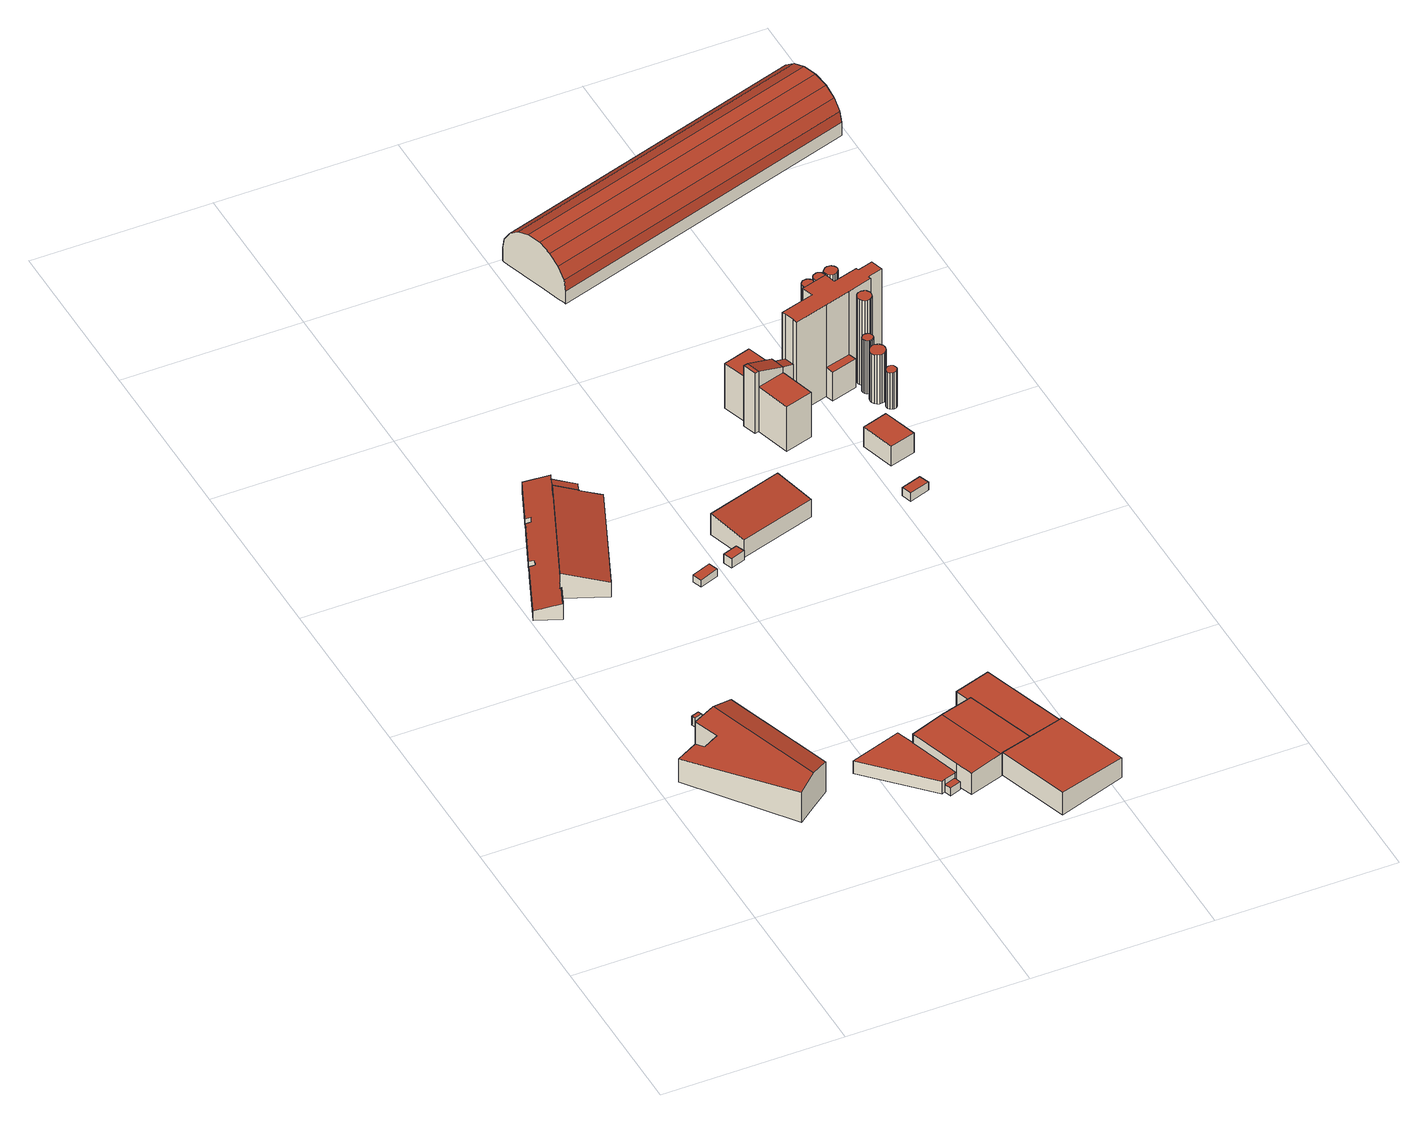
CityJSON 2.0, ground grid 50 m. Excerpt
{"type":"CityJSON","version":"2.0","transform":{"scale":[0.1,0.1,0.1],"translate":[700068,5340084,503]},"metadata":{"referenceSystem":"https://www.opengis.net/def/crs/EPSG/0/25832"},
"CityObjects":{
"building1":{"type":"Building","attributes":{"Gemeindeschluessel":"09184112","HoeheDach":"515.460","HoeheGrund":"504.582","Methode":"2000","NiedrigsteTraufeDesGebaeudes":"511.935","Geometrietyp2DReferenz":"3000","function":"31001_2000","roofType":"3100","measuredHeight":10.88},"address":[{"country":"Germany","locality":"Aschheim","thoroughfareName":"Am Westerluß 99"}],"geometry":[{"type":"Solid","lod":"2","boundaries":[[[[0,1,2,3]],[[4,5,6,7,8,9,10,11,3,2,12]],[[13,14,10,9]],[[12,2,1,15,16,4]],[[15,17,14,13,18,19,20,21,16]],[[1,0,17,15]],[[20,19,7,6]],[[16,21,5,4]],[[21,20,6,5]],[[18,13,9,8,7,19]],[[17,0,3,11,10,14]]]],"semantics":{"surfaces":[{"type":"WallSurface"},{"type":"GroundSurface"},{"type":"RoofSurface","Dachneigung":"78.155","Dachorientierung":"251.592","Flaeche":"388.944","Z_MAX":"10.878","Z_MAX_ASL":"515.460","Z_MIN":"7.353","Z_MIN_ASL":"511.935"},{"type":"RoofSurface","Dachneigung":"78.150","Dachorientierung":"71.589","Flaeche":"210.016","Z_MAX":"10.878","Z_MAX_ASL":"515.460","Z_MIN":"9.608","Z_MIN_ASL":"514.190"}],"values":[[0,1,0,0,2,3,0,0,0,0,0]]}}]},
"building2":{"type":"Building","attributes":{"Gemeindeschluessel":"09184112","HoeheDach":"507.521","HoeheGrund":"504.730","Methode":"3100","NiedrigsteTraufeDesGebaeudes":"507.521","Geometrietyp2DReferenz":"3000","function":"31001_2000","roofType":"1000","measuredHeight":2.79},"geometry":[{"type":"Solid","lod":"2","boundaries":[[[[22,23,24,25]],[[22,25,26,27]],[[24,23,28,29]],[[25,24,29,26]],[[27,28,23,22]],[[26,29,28,27]]]],"semantics":{"surfaces":[{"type":"WallSurface"},{"type":"RoofSurface","Dachneigung":"90.000","Dachorientierung":"-1.000","Flaeche":"2.555","Z_MAX":"2.791","Z_MAX_ASL":"507.521","Z_MIN":"2.791","Z_MIN_ASL":"507.521"},{"type":"GroundSurface"}],"values":[[0,1,2,0,0,0]]}}]},
"building3":{"type":"Building","attributes":{"Gemeindeschluessel":"09184112","HoeheDach":"511.632","HoeheGrund":"503.600","Methode":"2000","NiedrigsteTraufeDesGebaeudes":"506.588","Geometrietyp2DReferenz":"3000","function":"31001_2000","roofType":"2100","measuredHeight":8.03},"address":[{"country":"Germany","locality":"Aschheim","thoroughfareName":"Am Westerluß 100"}],"geometry":[{"type":"Solid","lod":"2","boundaries":[[[[30,31,32,33,34,35]],[[30,36,37,31]],[[38,39,40,41]],[[42,43,40,44]],[[45,46,47,48]],[[49,50,42,44,51,52,53]],[[54,55,56,57]],[[58,59,60,61]],[[52,62,63,53]],[[35,34,64,41,40,43,65,55,54,66,67,68,46,45,69,59,58,70,71]],[[30,35,71,36]],[[37,36,71,70,72,73]],[[46,68,74,47]],[[75,76,33,32,31,37,73,72,61,60,77,48,47,74,78,79,57,56,80,81,50,49,53,63,82]],[[62,83,82,63]],[[55,65,80,56]],[[70,58,61,72]],[[69,45,48,77]],[[39,51,44,40]],[[68,67,78,74]],[[67,66,79,78]],[[64,34,33,76]],[[66,54,57,79]],[[82,83,38,41,64,76,75]],[[42,50,81,80,65,43]],[[59,69,77,60]],[[62,52,51,39,38,83]]]],"semantics":{"surfaces":[{"type":"WallSurface"},{"type":"RoofSurface","Dachneigung":"73.834","Dachorientierung":"112.960","Flaeche":"38.233","Z_MAX":"4.990","Z_MAX_ASL":"508.590","Z_MIN":"3.155","Z_MIN_ASL":"506.755"},{"type":"RoofSurface","Dachneigung":"74.185","Dachorientierung":"292.938","Flaeche":"352.027","Z_MAX":"4.990","Z_MAX_ASL":"508.590","Z_MIN":"2.988","Z_MIN_ASL":"506.588"},{"type":"RoofSurface","Dachneigung":"73.363","Dachorientierung":"292.931","Flaeche":"1.762","Z_MAX":"5.075","Z_MAX_ASL":"508.675","Z_MIN":"4.990","Z_MIN_ASL":"508.590"},{"type":"GroundSurface"},{"type":"RoofSurface","Dachneigung":"73.915","Dachorientierung":"112.963","Flaeche":"427.594","Z_MAX":"8.032","Z_MAX_ASL":"511.632","Z_MIN":"4.469","Z_MIN_ASL":"508.069"}],"values":[[0,0,0,1,0,0,0,0,0,2,3,0,0,4,0,0,0,0,0,0,0,0,0,0,0,0,5]]}}]},
"building4":{"type":"Building","attributes":{"Gemeindeschluessel":"09184112","HoeheDach":"506.369","HoeheGrund":"504.000","Methode":"2000","NiedrigsteTraufeDesGebaeudes":"506.231","Geometrietyp2DReferenz":"3000","function":"31001_2000","roofType":"1000","measuredHeight":2.37},"geometry":[{"type":"Solid","lod":"2","boundaries":[[[[84,85,86,87]],[[88,89,86,85]],[[88,90,91,89]],[[89,91,87,86]],[[90,88,85,84]],[[91,90,84,87]]]],"semantics":{"surfaces":[{"type":"GroundSurface"},{"type":"WallSurface"},{"type":"RoofSurface","Dachneigung":"88.563","Dachorientierung":"250.811","Flaeche":"15.272","Z_MAX":"2.369","Z_MAX_ASL":"506.369","Z_MIN":"2.231","Z_MIN_ASL":"506.231"}],"values":[[0,1,2,1,1,1]]}}]},
"building5":{"type":"Building","attributes":{"Gemeindeschluessel":"09184112","HoeheDach":"511.633","HoeheGrund":"504.380","Methode":"2000","NiedrigsteTraufeDesGebaeudes":"506.920","Geometrietyp2DReferenz":"3000","function":"31001_2000","roofType":"3100","measuredHeight":7.25},"geometry":[{"type":"Solid","lod":"2","boundaries":[[[[92,93,94,95]],[[96,97,98,99,100,101,102,103]],[[104,105,106,107,103,108,109,110,111]],[[112,113,114,115]],[[92,116,117,93]],[[116,92,95,118,119,106,105]],[[98,120,121,99]],[[122,123,124,125]],[[110,109,126,127]],[[104,111,128,129]],[[94,93,117,104,129]],[[111,110,127,128]],[[130,112,115,131]],[[132,96,103,107]],[[105,104,117,116]],[[133,134,125,124,135,119,118,95,94,129,128,127,126,136,102,101,100,131,115,114,137]],[[137,114,113,121,120,138,133]],[[103,102,136,126,109,108]],[[121,113,112,130,99]],[[123,122,139,97,96,132]],[[106,119,135,124,123,132,107]],[[99,130,131,100]],[[134,133,138,139,122,125]],[[138,120,98,97,139]]]],"semantics":{"surfaces":[{"type":"WallSurface"},{"type":"RoofSurface","Dachneigung":"90.000","Dachorientierung":"-1.000","Flaeche":"206.271","Z_MAX":"4.000","Z_MAX_ASL":"508.380","Z_MIN":"4.000","Z_MIN_ASL":"508.380"},{"type":"RoofSurface","Dachneigung":"90.000","Dachorientierung":"-1.000","Flaeche":"6.607","Z_MAX":"2.540","Z_MAX_ASL":"506.920","Z_MIN":"2.540","Z_MIN_ASL":"506.920"},{"type":"GroundSurface"},{"type":"RoofSurface","Dachneigung":"90.000","Dachorientierung":"-1.000","Flaeche":"270.544","Z_MAX":"5.740","Z_MAX_ASL":"510.120","Z_MIN":"5.740","Z_MIN_ASL":"510.120"},{"type":"RoofSurface","Dachneigung":"87.697","Dachorientierung":"252.742","Flaeche":"204.064","Z_MAX":"7.253","Z_MAX_ASL":"511.633","Z_MIN":"6.849","Z_MIN_ASL":"511.229"},{"type":"RoofSurface","Dachneigung":"87.694","Dachorientierung":"72.059","Flaeche":"205.402","Z_MAX":"7.253","Z_MAX_ASL":"511.633","Z_MIN":"6.847","Z_MIN_ASL":"511.227"}],"values":[[0,0,1,0,2,0,0,0,0,0,0,0,0,0,0,3,0,0,4,5,0,0,0,6]]}}]},
"building6":{"type":"Building","attributes":{"Gemeindeschluessel":"09184112","HoeheDach":"506.734","HoeheGrund":"503.810","Methode":"3100","NiedrigsteTraufeDesGebaeudes":"506.734","Geometrietyp2DReferenz":"3000","function":"31001_2523","roofType":"1000","measuredHeight":2.92},"geometry":[{"type":"Solid","lod":"2","boundaries":[[[[140,141,142,143]],[[144,142,141,145]],[[146,145,141,140]],[[143,142,144,147]],[[143,147,146,140]],[[147,144,145,146]]]],"semantics":{"surfaces":[{"type":"WallSurface"},{"type":"GroundSurface"},{"type":"RoofSurface","Dachneigung":"90.000","Dachorientierung":"-1.000","Flaeche":"11.296","Z_MAX":"2.924","Z_MAX_ASL":"506.734","Z_MIN":"2.924","Z_MIN_ASL":"506.734"}],"values":[[0,1,0,0,2,0]]}}]},
"building7":{"type":"Building","attributes":{"Gemeindeschluessel":"09184112","HoeheDach":"511.708","HoeheGrund":"504.640","Methode":"2000","NiedrigsteTraufeDesGebaeudes":"510.812","Geometrietyp2DReferenz":"3000","function":"31001_2000","roofType":"1000","measuredHeight":7.07},"address":[{"country":"Germany","locality":"Aschheim","thoroughfareName":"Am Westerluß 103"}],"geometry":[{"type":"Solid","lod":"2","boundaries":[[[[148,149,150,151]],[[152,153,154,155]],[[149,156,157,150]],[[156,152,155,157]],[[148,153,152,156,149]],[[155,154,151,150,157]],[[153,148,151,154]]]],"semantics":{"surfaces":[{"type":"WallSurface"},{"type":"RoofSurface","Dachneigung":"87.473","Dachorientierung":"73.921","Flaeche":"427.989","Z_MAX":"7.068","Z_MAX_ASL":"511.708","Z_MIN":"6.172","Z_MIN_ASL":"510.812"},{"type":"GroundSurface"}],"values":[[0,0,0,0,1,2,0]]}}]},
"building8":{"type":"Building","attributes":{"Gemeindeschluessel":"09184112","HoeheDach":"510.260","HoeheGrund":"503.560","Methode":"2000","NiedrigsteTraufeDesGebaeudes":"509.260","Geometrietyp2DReferenz":"3000","function":"31001_2000","roofType":"1000","measuredHeight":6.7,"storeysAboveGround":1},"geometry":[{"type":"Solid","lod":"2","boundaries":[[[[158,159,160,161]],[[162,163,164,165]],[[163,158,161,164]],[[159,162,165,160]],[[158,163,162,159]],[[164,161,160,165]]]],"semantics":{"surfaces":[{"type":"WallSurface"},{"type":"RoofSurface","Dachneigung":"85.249","Dachorientierung":"162.674","Flaeche":"269.412","Z_MAX":"6.700","Z_MAX_ASL":"510.260","Z_MIN":"5.700","Z_MIN_ASL":"509.260"},{"type":"GroundSurface"}],"values":[[0,0,0,0,1,2]]}}]},
"building9":{"type":"Building","attributes":{"Gemeindeschluessel":"09184112","HoeheDach":"506.550","HoeheGrund":"504.040","Methode":"2000","NiedrigsteTraufeDesGebaeudes":"506.550","Geometrietyp2DReferenz":"3000","function":"31001_2000","roofType":"1000","measuredHeight":2.51},"geometry":[{"type":"Solid","lod":"2","boundaries":[[[[166,167,168,169]],[[170,171,172,173]],[[167,170,173,168]],[[171,166,169,172]],[[173,172,169,168]],[[171,170,167,166]]]],"semantics":{"surfaces":[{"type":"WallSurface"},{"type":"GroundSurface"},{"type":"RoofSurface","Dachneigung":"90.000","Dachorientierung":"-1.000","Flaeche":"17.725","Z_MAX":"2.510","Z_MAX_ASL":"506.550","Z_MIN":"2.510","Z_MIN_ASL":"506.550"}],"values":[[0,0,0,0,1,2]]}}]},
"building10":{"type":"Building","attributes":{"Gemeindeschluessel":"09184112","HoeheDach":"532.450","HoeheGrund":"503.447","Methode":"2000","NiedrigsteTraufeDesGebaeudes":"509.190","Geometrietyp2DReferenz":"3000","function":"31001_2000","roofType":"1000","measuredHeight":29,"storeysAboveGround":8},"geometry":[{"type":"Solid","lod":"2","boundaries":[[[[174,175,176,177,178]],[[179,180,181,182,183,184,185,186,187,188,189,190,175,174,191,192]],[[183,182,193,194,195]],[[196,197,198,199]],[[200,201,202,203]],[[187,186,204,205]],[[206,181,180,207,208]],[[209,210,211,212]],[[203,202,213,214,215]],[[216,209,212,217]],[[200,203,218,219,220]],[[186,185,221,204]],[[202,201,222,223]],[[214,213,224,225]],[[225,226,227,228]],[[198,197,229,215,230]],[[180,179,200,220,207]],[[231,232,228,227,233,234,235,217,212,211,236,237,205,204,221,238,195,194,239,240,208,207,220,219,199,198,230]],[[188,187,205,237]],[[241,177,235,234]],[[218,196,199,219]],[[242,243,240,239]],[[222,244,178,177,241,223]],[[210,209,216,176]],[[226,245,233,227]],[[215,246,231,230]],[[184,183,195,238]],[[182,181,206,193]],[[201,192,191,244,222]],[[224,247,245,226,225]],[[175,190,210,176]],[[196,218,229,197]],[[246,248,232,231]],[[193,242,239,194]],[[185,184,238,221]],[[241,247,224,213,202,223]],[[248,214,225,228,232]],[[179,192,201,200]],[[243,206,208,240]],[[191,174,178,244]],[[203,215,229,218]],[[245,247,241,234,233]],[[177,176,216,217,235]],[[242,193,206,243]],[[210,190,189,236,211]],[[215,214,248,246]],[[189,188,237,236]]]],"semantics":{"surfaces":[{"type":"WallSurface"},{"type":"RoofSurface","Dachneigung":"90.000","Dachorientierung":"-1.000","Flaeche":"166.422","Z_MAX":"29.003","Z_MAX_ASL":"532.450","Z_MIN":"29.003","Z_MIN_ASL":"532.450"},{"type":"RoofSurface","Dachneigung":"72.849","Dachorientierung":"73.361","Flaeche":"9.782","Z_MAX":"15.904","Z_MAX_ASL":"519.351","Z_MIN":"14.891","Z_MIN_ASL":"518.338"},{"type":"RoofSurface","Dachneigung":"68.998","Dachorientierung":"73.407","Flaeche":"35.445","Z_MAX":"19.005","Z_MAX_ASL":"522.452","Z_MIN":"15.899","Z_MIN_ASL":"519.346"},{"type":"GroundSurface"},{"type":"RoofSurface","Dachneigung":"90.000","Dachorientierung":"-1.000","Flaeche":"45.986","Z_MAX":"5.743","Z_MAX_ASL":"509.190","Z_MIN":"5.743","Z_MIN_ASL":"509.190"},{"type":"RoofSurface","Dachneigung":"90.000","Dachorientierung":"-1.000","Flaeche":"25.783","Z_MAX":"8.203","Z_MAX_ASL":"511.650","Z_MIN":"8.203","Z_MIN_ASL":"511.650"},{"type":"RoofSurface","Dachneigung":"90.000","Dachorientierung":"-1.000","Flaeche":"65.225","Z_MAX":"14.203","Z_MAX_ASL":"517.650","Z_MIN":"14.203","Z_MIN_ASL":"517.650"},{"type":"RoofSurface","Dachneigung":"90.000","Dachorientierung":"-1.000","Flaeche":"81.432","Z_MAX":"14.203","Z_MAX_ASL":"517.650","Z_MIN":"14.203","Z_MIN_ASL":"517.650"},{"type":"RoofSurface","Dachneigung":"90.000","Dachorientierung":"-1.000","Flaeche":"17.996","Z_MAX":"9.003","Z_MAX_ASL":"512.450","Z_MIN":"9.003","Z_MIN_ASL":"512.450"},{"type":"RoofSurface","Dachneigung":"90.000","Dachorientierung":"-1.000","Flaeche":"4.829","Z_MAX":"19.003","Z_MAX_ASL":"522.450","Z_MIN":"19.003","Z_MIN_ASL":"522.450"}],"values":[[0,1,0,0,2,0,0,0,3,0,0,0,0,0,0,0,0,4,0,0,0,0,5,6,0,0,0,0,0,7,0,8,0,0,0,0,0,0,0,0,0,0,0,9,0,10,0]]}}]},
"building11":{"type":"Building","attributes":{"Gemeindeschluessel":"09184112","HoeheDach":"509.720","HoeheGrund":"503.519","Methode":"1000","NiedrigsteTraufeDesGebaeudes":"509.720","Geometrietyp2DReferenz":"3000","function":"31001_2000","roofType":"1000","measuredHeight":6.2,"storeysAboveGround":2},"geometry":[{"type":"Solid","lod":"2","boundaries":[[[[249,250,251,252]],[[253,254,249,252]],[[255,254,253,256]],[[254,255,250,249]],[[256,253,252,251]],[[255,256,251,250]]]],"semantics":{"surfaces":[{"type":"GroundSurface"},{"type":"WallSurface"},{"type":"RoofSurface","Dachneigung":"90.000","Dachorientierung":"-1.000","Flaeche":"75.376","Z_MAX":"6.201","Z_MAX_ASL":"509.720","Z_MIN":"6.201","Z_MIN_ASL":"509.720"}],"values":[[0,1,2,1,1,1]]}}]},
"building12":{"type":"Building","attributes":{"Gemeindeschluessel":"09184112","HoeheDach":"519.040","HoeheGrund":"503.540","Methode":"1000","NiedrigsteTraufeDesGebaeudes":"519.040","Geometrietyp2DReferenz":"3000","function":"31001_2000","roofType":"1000","measuredHeight":15.5,"storeysAboveGround":1},"geometry":[{"type":"Solid","lod":"2","boundaries":[[[[257,258,259,260]],[[261,262,263,264]],[[265,266,267,268]],[[269,270,271,272]],[[273,274,275,276]],[[277,278,279,280]],[[274,281,282,275]],[[283,284,285,286]],[[278,269,272,279]],[[287,288,289,290]],[[288,291,292,289]],[[270,287,290,271]],[[284,257,260,285]],[[281,293,294,282]],[[266,261,264,267]],[[262,295,296,263]],[[261,266,265,291,288,287,270,269,278,277,297,258,257,284,283,293,281,274,273,295,262]],[[276,275,282,294,286,285,260,259,298,280,279,272,271,290,289,292,268,267,264,263,296]],[[297,277,280,298]],[[291,265,268,292]],[[295,273,276,296]],[[293,283,286,294]],[[258,297,298,259]]]],"semantics":{"surfaces":[{"type":"WallSurface"},{"type":"RoofSurface","Dachneigung":"90.000","Dachorientierung":"-1.000","Flaeche":"13.659","Z_MAX":"15.500","Z_MAX_ASL":"519.040","Z_MIN":"15.500","Z_MIN_ASL":"519.040"},{"type":"GroundSurface"}],"values":[[0,0,0,0,0,0,0,0,0,0,0,0,0,0,0,0,1,2,0,0,0,0,0]]}}]},
"building13":{"type":"Building","attributes":{"Gemeindeschluessel":"09184112","HoeheDach":"520.340","HoeheGrund":"503.540","Methode":"1000","NiedrigsteTraufeDesGebaeudes":"520.340","Geometrietyp2DReferenz":"3000","function":"31001_2000","roofType":"1000","measuredHeight":16.8,"storeysAboveGround":1},"geometry":[{"type":"Solid","lod":"2","boundaries":[[[[299,300,301,302]],[[303,304,305,306]],[[307,308,309,310]],[[311,299,302,312]],[[313,311,312,314]],[[315,316,317,318]],[[319,320,321,322]],[[316,319,322,317]],[[323,324,325,326]],[[300,327,328,301]],[[324,313,314,325]],[[327,329,330,328]],[[331,315,318,332]],[[304,303,333,329,327,300,299,311,313,324,323,308,307,320,319,316,315,331]],[[333,303,306,334]],[[304,331,332,305]],[[305,332,318,317,322,321,310,309,326,325,314,312,302,301,328,330,334,306]],[[329,333,334,330]],[[320,307,310,321]],[[308,323,326,309]]]],"semantics":{"surfaces":[{"type":"WallSurface"},{"type":"RoofSurface","Dachneigung":"90.000","Dachorientierung":"-1.000","Flaeche":"6.311","Z_MAX":"16.800","Z_MAX_ASL":"520.340","Z_MIN":"16.800","Z_MIN_ASL":"520.340"},{"type":"GroundSurface"}],"values":[[0,0,0,0,0,0,0,0,0,0,0,0,0,1,0,0,2,0,0,0]]}}]},
"building14":{"type":"Building","attributes":{"Gemeindeschluessel":"09184112","HoeheDach":"515.015","HoeheGrund":"503.515","Methode":"1000","NiedrigsteTraufeDesGebaeudes":"515.015","Geometrietyp2DReferenz":"3000","function":"31001_2000","roofType":"1000","measuredHeight":11.5,"storeysAboveGround":1},"geometry":[{"type":"Solid","lod":"2","boundaries":[[[[335,336,337,338]],[[339,340,341,342]],[[343,344,345,346]],[[340,347,348,341]],[[347,349,350,348]],[[344,343,351,352,353,354,349,347,340,339,355,356,336,335,357,358,359]],[[353,352,360,361]],[[349,354,362,350]],[[354,353,361,362]],[[351,343,346,363]],[[352,351,363,360]],[[345,364,365,366,338,337,367,368,342,341,348,350,362,361,360,363,346]],[[355,339,342,368]],[[358,357,366,365]],[[356,355,368,367]],[[344,359,364,345]],[[359,358,365,364]],[[357,335,338,366]],[[336,356,367,337]]]],"semantics":{"surfaces":[{"type":"WallSurface"},{"type":"RoofSurface","Dachneigung":"90.000","Dachorientierung":"-1.000","Flaeche":"6.238","Z_MAX":"11.500","Z_MAX_ASL":"515.015","Z_MIN":"11.500","Z_MIN_ASL":"515.015"},{"type":"GroundSurface"}],"values":[[0,0,0,0,0,1,0,0,0,0,0,2,0,0,0,0,0,0,0]]}}]},
"building15":{"type":"Building","attributes":{"Gemeindeschluessel":"09184112","HoeheDach":"530.530","HoeheGrund":"503.530","Methode":"1000","NiedrigsteTraufeDesGebaeudes":"530.530","Geometrietyp2DReferenz":"3000","function":"31001_2000","roofType":"1000","measuredHeight":27,"storeysAboveGround":1},"geometry":[{"type":"Solid","lod":"2","boundaries":[[[[369,370,371,372]],[[370,373,374,371]],[[373,375,376,374]],[[377,378,379,380]],[[381,382,383,384]],[[375,385,386,376]],[[382,387,388,383]],[[378,381,384,379]],[[389,369,372,390]],[[391,392,393,394]],[[395,396,397,398]],[[380,379,384,383,388,399,390,372,371,374,376,386,400,401,402,394,393,403,398,397]],[[392,404,403,393]],[[405,391,394,402]],[[404,395,398,403]],[[406,407,401,400]],[[387,408,399,388]],[[396,377,380,397]],[[408,389,390,399]],[[377,396,395,404,392,391,405,407,406,385,375,373,370,369,389,408,387,382,381,378]],[[407,405,402,401]],[[385,406,400,386]]]],"semantics":{"surfaces":[{"type":"WallSurface"},{"type":"GroundSurface"},{"type":"RoofSurface","Dachneigung":"90.000","Dachorientierung":"-1.000","Flaeche":"11.346","Z_MAX":"27.000","Z_MAX_ASL":"530.530","Z_MIN":"27.000","Z_MIN_ASL":"530.530"}],"values":[[0,0,0,0,0,0,0,0,0,0,0,1,0,0,0,0,0,0,0,2,0,0]]}}]},
"building16":{"type":"Building","attributes":{"Gemeindeschluessel":"09184112","HoeheDach":"521.756","HoeheGrund":"503.456","Methode":"1000","NiedrigsteTraufeDesGebaeudes":"521.756","Geometrietyp2DReferenz":"3000","function":"31001_2000","roofType":"1000","measuredHeight":18.3,"storeysAboveGround":1},"geometry":[{"type":"Solid","lod":"2","boundaries":[[[[409,410,411,412]],[[413,414,415,416]],[[414,417,418,415]],[[419,420,421,422]],[[423,424,425,426]],[[427,428,429,430]],[[431,432,433,434]],[[435,436,437,438]],[[420,435,438,421]],[[428,423,426,429]],[[439,419,422,440]],[[432,413,416,433]],[[427,441,417,414,413,432,431,436,435,420,419,439,442,410,409,443,424,423,428]],[[441,427,430,444]],[[430,429,426,425,445,412,411,446,440,422,421,438,437,434,433,416,415,418,444]],[[410,442,446,411]],[[443,409,412,445]],[[436,431,434,437]],[[417,441,444,418]],[[442,439,440,446]],[[424,443,445,425]]]],"semantics":{"surfaces":[{"type":"WallSurface"},{"type":"RoofSurface","Dachneigung":"90.000","Dachorientierung":"-1.000","Flaeche":"9.518","Z_MAX":"18.300","Z_MAX_ASL":"521.756","Z_MIN":"18.300","Z_MIN_ASL":"521.756"},{"type":"GroundSurface"}],"values":[[0,0,0,0,0,0,0,0,0,0,0,0,1,0,2,0,0,0,0,0,0]]}}]},
"building17":{"type":"Building","attributes":{"Gemeindeschluessel":"09184112","HoeheDach":"521.826","HoeheGrund":"503.526","Methode":"1000","NiedrigsteTraufeDesGebaeudes":"521.826","Geometrietyp2DReferenz":"3000","function":"31001_2000","roofType":"1000","measuredHeight":18.3,"storeysAboveGround":1},"geometry":[{"type":"Solid","lod":"2","boundaries":[[[[447,448,449,450]],[[451,452,453,454]],[[455,456,457,458]],[[459,460,461,462]],[[460,463,464,461]],[[454,453,465,450,449,466,462,461,464,467,468,469,458,457,470,471,472,473]],[[474,455,458,469]],[[475,474,469,468]],[[452,476,465,453]],[[456,477,470,457]],[[448,478,466,449]],[[476,447,450,465]],[[463,479,467,464]],[[480,481,472,471]],[[478,459,462,466]],[[481,482,473,472]],[[477,480,471,470]],[[479,475,468,467]],[[482,481,480,477,456,455,474,475,479,463,460,459,478,448,447,476,452,451]],[[482,451,454,473]]]],"semantics":{"surfaces":[{"type":"WallSurface"},{"type":"GroundSurface"},{"type":"RoofSurface","Dachneigung":"90.000","Dachorientierung":"-1.000","Flaeche":"8.630","Z_MAX":"18.300","Z_MAX_ASL":"521.826","Z_MIN":"18.300","Z_MIN_ASL":"521.826"}],"values":[[0,0,0,0,0,1,0,0,0,0,0,0,0,0,0,0,0,0,2,0]]}}]},
"building18":{"type":"Building","attributes":{"Gemeindeschluessel":"09184112","HoeheDach":"521.830","HoeheGrund":"503.530","Methode":"1000","NiedrigsteTraufeDesGebaeudes":"521.830","Geometrietyp2DReferenz":"3000","function":"31001_2000","roofType":"1000","measuredHeight":18.3,"storeysAboveGround":1},"geometry":[{"type":"Solid","lod":"2","boundaries":[[[[483,484,485,486]],[[487,488,489,490]],[[491,492,493,494]],[[495,496,497,498]],[[499,500,501,502]],[[503,504,505,506]],[[507,495,498,508]],[[509,483,486,510]],[[511,512,513,514]],[[515,499,502,516]],[[488,515,516,489]],[[517,507,508,518]],[[514,513,519,520,506,505,494,493,490,489,516,502,501,518,508,498,497,510,486,485]],[[511,484,483,509,496,495,507,517,500,499,515,488,487,492,491,504,503,521,522,512]],[[496,509,510,497]],[[512,522,519,513]],[[504,491,494,505]],[[522,521,520,519]],[[492,487,490,493]],[[484,511,514,485]],[[500,517,518,501]],[[521,503,506,520]]]],"semantics":{"surfaces":[{"type":"WallSurface"},{"type":"GroundSurface"},{"type":"RoofSurface","Dachneigung":"90.000","Dachorientierung":"-1.000","Flaeche":"9.754","Z_MAX":"18.300","Z_MAX_ASL":"521.830","Z_MIN":"18.300","Z_MIN_ASL":"521.830"}],"values":[[0,0,0,0,0,0,0,0,0,0,0,0,1,2,0,0,0,0,0,0,0,0]]}}]},
"building19":{"type":"Building","attributes":{"Gemeindeschluessel":"09184112","HoeheDach":"521.817","HoeheGrund":"503.517","Methode":"1000","NiedrigsteTraufeDesGebaeudes":"521.817","Geometrietyp2DReferenz":"3000","function":"31001_2000","roofType":"1000","measuredHeight":18.3,"storeysAboveGround":1},"geometry":[{"type":"Solid","lod":"2","boundaries":[[[[523,524,525,526]],[[527,528,529,530]],[[531,532,533,534]],[[535,536,537,538]],[[539,540,541,542]],[[543,544,545,546]],[[524,543,546,525]],[[547,531,534,548]],[[549,550,551,552]],[[540,553,554,541]],[[555,556,530,529,552,551,538,537,526,525,546,545,548,534,533,542,541,554,557]],[[558,559,556,555]],[[560,558,555,557]],[[532,539,542,533]],[[550,535,538,551]],[[536,523,526,537]],[[559,527,530,556]],[[544,547,548,545]],[[528,549,552,529]],[[553,560,557,554]],[[558,560,553,540,539,532,531,547,544,543,524,523,536,535,550,549,528,527,559]]]],"semantics":{"surfaces":[{"type":"WallSurface"},{"type":"GroundSurface"},{"type":"RoofSurface","Dachneigung":"90.000","Dachorientierung":"-1.000","Flaeche":"8.500","Z_MAX":"18.300","Z_MAX_ASL":"521.817","Z_MIN":"18.300","Z_MIN_ASL":"521.817"}],"values":[[0,0,0,0,0,0,0,0,0,0,1,0,0,0,0,0,0,0,0,0,2]]}}]},
"building20":{"type":"Building","attributes":{"Gemeindeschluessel":"09184112","HoeheDach":"521.830","HoeheGrund":"503.530","Methode":"1000","NiedrigsteTraufeDesGebaeudes":"521.830","Geometrietyp2DReferenz":"3000","function":"31001_2000","roofType":"1000","measuredHeight":18.3,"storeysAboveGround":1},"geometry":[{"type":"Solid","lod":"2","boundaries":[[[[561,562,563,564]],[[565,566,567,568]],[[566,569,570,567]],[[571,572,573,574]],[[575,576,577,578]],[[569,579,580,570]],[[581,582,583,584]],[[572,585,586,573]],[[579,587,588,580]],[[582,561,564,583]],[[589,590,562,561,582,581,587,579,569,566,565,591,592,585,572,571,576,575,593]],[[589,593,594,595]],[[585,592,596,586]],[[595,594,578,577,574,573,586,596,597,568,567,570,580,588,584,583,564,563,598]],[[593,575,578,594]],[[587,581,584,588]],[[592,591,597,596]],[[591,565,568,597]],[[590,589,595,598]],[[562,590,598,563]],[[576,571,574,577]]]],"semantics":{"surfaces":[{"type":"WallSurface"},{"type":"RoofSurface","Dachneigung":"90.000","Dachorientierung":"-1.000","Flaeche":"10.311","Z_MAX":"18.300","Z_MAX_ASL":"521.830","Z_MIN":"18.300","Z_MIN_ASL":"521.830"},{"type":"GroundSurface"}],"values":[[0,0,0,0,0,0,0,0,0,0,1,0,0,2,0,0,0,0,0,0,0]]}}]},
"building21":{"type":"Building","attributes":{"Gemeindeschluessel":"09184112","HoeheDach":"521.780","HoeheGrund":"503.480","Methode":"1000","NiedrigsteTraufeDesGebaeudes":"521.780","Geometrietyp2DReferenz":"3000","function":"31001_2000","roofType":"1000","measuredHeight":18.3,"storeysAboveGround":1},"geometry":[{"type":"Solid","lod":"2","boundaries":[[[[599,600,601,602]],[[603,604,605,606]],[[604,607,608,605]],[[609,610,611,612]],[[613,614,615,616]],[[617,618,619,620]],[[621,622,623,624]],[[625,626,602,601,606,605,608,627,616,615,628,629,612,611,630,620,619,631,624,623]],[[632,599,602,626]],[[607,633,627,608]],[[633,613,616,627]],[[634,609,612,629]],[[635,634,629,628]],[[618,636,631,619]],[[610,637,630,611]],[[638,622,621,636,618,617,637,610,609,634,635,614,613,633,607,604,603,600,599,632]],[[622,638,625,623]],[[638,632,626,625]],[[637,617,620,630]],[[614,635,628,615]],[[600,603,606,601]],[[636,621,624,631]]]],"semantics":{"surfaces":[{"type":"WallSurface"},{"type":"GroundSurface"},{"type":"RoofSurface","Dachneigung":"90.000","Dachorientierung":"-1.000","Flaeche":"9.774","Z_MAX":"18.300","Z_MAX_ASL":"521.780","Z_MIN":"18.300","Z_MIN_ASL":"521.780"}],"values":[[0,0,0,0,0,0,0,1,0,0,0,0,0,0,0,2,0,0,0,0,0,0]]}}]},
"building22":{"type":"Building","attributes":{"Gemeindeschluessel":"09184112","HoeheDach":"517.285","HoeheGrund":"503.520","Methode":"2000","NiedrigsteTraufeDesGebaeudes":"507.445","Geometrietyp2DReferenz":"3000","function":"51009_1610","roofType":"3900","measuredHeight":13.77},"geometry":[{"type":"Solid","lod":"2","boundaries":[[[[639,640,641,642]],[[643,644,645,646]],[[647,648,649,650]],[[651,640,639,643,646,652,653,654,655,656,657,658,659,649,648,660,661,662,663,664]],[[661,660,665,666]],[[662,661,666,667]],[[668,669,670,671,672,673,674,645,644,642,641,675,676,677,667,666,665,647,650,678]],[[660,648,647,665]],[[674,673,672,671,670,669,668,678,650,649,659,658,657,656,655,654,653,652,646,645]],[[663,662,667,677]],[[651,664,676,675]],[[640,651,675,641]],[[643,639,642,644]],[[664,663,677,676]]]],"semantics":{"surfaces":[{"type":"RoofSurface","Dachneigung":"32.516","Dachorientierung":"162.570","Flaeche":"335.168","Z_MAX":"10.287","Z_MAX_ASL":"513.807","Z_MIN":"7.228","Z_MIN_ASL":"510.748"},{"type":"WallSurface"},{"type":"RoofSurface","Dachneigung":"32.522","Dachorientierung":"342.570","Flaeche":"335.227","Z_MAX":"10.287","Z_MAX_ASL":"513.807","Z_MIN":"7.228","Z_MIN_ASL":"510.748"},{"type":"RoofSurface","Dachneigung":"52.760","Dachorientierung":"342.570","Flaeche":"346.756","Z_MAX":"12.558","Z_MAX_ASL":"516.078","Z_MIN":"10.287","Z_MIN_ASL":"513.807"},{"type":"RoofSurface","Dachneigung":"11.021","Dachorientierung":"342.570","Flaeche":"303.222","Z_MAX":"7.228","Z_MAX_ASL":"510.748","Z_MIN":"4.007","Z_MIN_ASL":"507.527"},{"type":"GroundSurface"},{"type":"RoofSurface","Dachneigung":"71.772","Dachorientierung":"342.570","Flaeche":"356.553","Z_MAX":"13.765","Z_MAX_ASL":"517.285","Z_MIN":"12.558","Z_MIN_ASL":"516.078"},{"type":"RoofSurface","Dachneigung":"71.772","Dachorientierung":"162.570","Flaeche":"356.537","Z_MAX":"13.765","Z_MAX_ASL":"517.285","Z_MIN":"12.558","Z_MIN_ASL":"516.078"},{"type":"RoofSurface","Dachneigung":"52.760","Dachorientierung":"162.570","Flaeche":"346.728","Z_MAX":"12.558","Z_MAX_ASL":"516.078","Z_MIN":"10.287","Z_MIN_ASL":"513.807"},{"type":"RoofSurface","Dachneigung":"11.029","Dachorientierung":"162.570","Flaeche":"302.676","Z_MAX":"7.228","Z_MAX_ASL":"510.748","Z_MIN":"3.925","Z_MIN_ASL":"507.445"},{"type":"RoofSurface","Dachneigung":"90.000","Dachorientierung":"-1.000","Flaeche":"360.411","Z_MAX":"13.765","Z_MAX_ASL":"517.285","Z_MIN":"13.765","Z_MIN_ASL":"517.285"}],"values":[[0,1,1,1,2,3,1,4,5,6,7,8,9,10]]}}]}
},
"vertices":[
[253,650,112],[357,337,112],[357,337,16],[253,650,16],[254,260,16],[52,529,16],[107,548,16],[122,527,16],[161,541,16],[162,541,16],[138,612,16],[195,631,16],[306,299,16],[162,541,112],[138,612,112],[306,299,125],[254,260,112],[195,631,125],[161,541,112],[122,527,103],[107,548,101],[52,529,89],
[200,703,45],[200,703,17],[196,714,17],[196,714,45],[175,707,45],[179,696,45],[179,696,17],[175,707,17],
[97,1268,57],[97,1268,6],[95,1269,6],[93,1270,6],[93,1270,55],[95,1269,56],[74,1213,57],[74,1213,6],[102,1287,86],[232,1594,86],[232,1594,56],[102,1287,56],[313,1623,38],[255,1648,56],[291,1569,38],[79,1414,36],[135,1546,36],[135,1546,6],[79,1414,6],[291,1569,6],[313,1623,6],[291,1569,68],[290,1568,68],[290,1568,6],[197,1691,36],[260,1664,55],[260,1664,6],[197,1691,6],[72,1397,36],[85,1392,40],[85,1392,6],[72,1397,6],[345,1545,51],[345,1545,6],[101,1288,55],[253,1648,55],[142,1563,36],[155,1557,40],[148,1541,40],[92,1408,40],[7,1242,36],[72,1214,56],[7,1242,6],[72,1214,6],[148,1541,6],[102,1287,6],[101,1288,6],[92,1408,6],[155,1557,6],[142,1563,6],[253,1648,6],[255,1648,6],[216,1239,6],[216,1239,51],
[470,1216,10],[479,1190,10],[427,1171,10],[418,1198,10],[479,1190,34],[427,1171,32],[470,1216,34],[418,1198,32],
[656,204,39],[624,193,39],[624,193,14],[656,204,14],[609,371,82],[702,402,86],[796,433,82],[796,433,71],[796,433,14],[702,402,14],[609,371,14],[609,371,54],[618,212,54],[650,222,54],[650,223,54],[654,224,54],[609,372,54],[592,421,54],[448,373,54],[609,209,54],[881,513,71],[961,270,71],[961,270,14],[881,513,14],[650,222,39],[618,212,39],[650,222,14],[650,223,14],[861,237,82],[861,237,71],[672,175,82],[655,225,82],[655,225,14],[672,175,14],[592,421,14],[448,373,14],[609,209,14],[618,212,14],[780,480,71],[780,480,14],[654,224,82],[770,207,14],[765,205,14],[654,224,14],[609,372,14],[861,237,14],[770,207,86],[765,205,86],
[558,1245,37],[558,1245,8],[517,1231,8],[517,1231,37],[526,1206,8],[567,1220,8],[567,1220,37],[526,1206,37],
[1028,71,78],[836,7,87],[836,7,16],[1028,71,16],[961,270,78],[962,271,78],[962,271,16],[961,270,16],[770,207,87],[770,207,16],
[785,1295,63],[572,1229,63],[572,1229,6],[785,1295,6],[537,1343,73],[750,1410,73],[750,1410,6],[537,1343,6],
[1027,1238,36],[1018,1267,36],[1018,1267,10],[1027,1238,10],[1074,1285,36],[1084,1257,36],[1084,1257,10],[1074,1285,10],
[1005,1740,295],[995,1772,295],[995,1772,86],[995,1772,62],[1005,1740,62],[922,1676,295],[926,1663,295],[1019,1691,295],[1091,1712,295],[1160,1732,295],[1157,1741,295],[1200,1753,295],[1190,1788,295],[1147,1775,295],[1145,1782,295],[1076,1762,295],[1067,1793,295],[911,1712,295],[914,1703,295],[1091,1712,95],[1091,1712,4],[1160,1732,4],[919,1569,146],[842,1546,146],[842,1546,4],[919,1569,4],[922,1676,153],[914,1703,153],[882,1694,164],[891,1666,163],[1190,1788,4],[1147,1775,4],[1019,1691,95],[926,1663,4],[1019,1691,4],[1058,1826,86],[1067,1793,86],[1067,1793,4],[1058,1826,4],[879,1705,164],[802,1682,195],[813,1643,195],[986,1805,86],[986,1805,4],[891,1666,146],[891,1666,4],[922,1676,4],[1200,1753,4],[914,1703,62],[882,1694,62],[879,1705,146],[802,1682,146],[778,1760,146],[778,1760,4],[802,1682,4],[813,1643,146],[813,1643,4],[802,1640,4],[790,1679,4],[855,1783,4],[870,1734,4],[995,1772,4],[1076,1762,4],[1145,1782,4],[1157,1741,4],[1098,1689,4],[1026,1668,4],[870,1734,62],[1098,1689,95],[1026,1668,95],[911,1712,62],[855,1783,146],[802,1640,195],[870,1734,146],[790,1679,195],
[1088,1502,5],[1117,1405,5],[1045,1384,5],[1017,1480,5],[1017,1480,67],[1088,1502,67],[1117,1405,67],[1045,1384,67],
[1141,1644,160],[1146,1638,160],[1146,1638,5],[1141,1644,5],[1112,1614,160],[1108,1620,160],[1108,1620,5],[1112,1614,5],[1123,1607,160],[1117,1610,160],[1117,1610,5],[1123,1607,5],[1146,1618,160],[1142,1613,160],[1142,1613,5],[1146,1618,5],[1108,1634,160],[1111,1640,160],[1111,1640,5],[1108,1634,5],[1148,1632,160],[1148,1625,160],[1148,1625,5],[1148,1632,5],[1116,1645,160],[1116,1645,5],[1129,1649,160],[1135,1647,160],[1135,1647,5],[1129,1649,5],[1140,1611,160],[1137,1609,160],[1137,1609,5],[1140,1611,5],[1130,1607,160],[1130,1607,5],[1122,1648,160],[1122,1648,5],[1107,1627,160],[1107,1627,5],[1148,1634,160],[1148,1634,5],
[1118,1653,173],[1117,1653,173],[1117,1653,5],[1118,1653,5],[1105,1669,173],[1105,1670,173],[1105,1670,5],[1105,1669,5],[1131,1676,173],[1133,1671,173],[1133,1671,5],[1131,1676,5],[1123,1653,173],[1123,1653,5],[1128,1656,173],[1128,1656,5],[1111,1678,173],[1116,1681,173],[1116,1681,5],[1111,1678,5],[1121,1681,173],[1127,1679,173],[1127,1679,5],[1121,1681,5],[1134,1665,173],[1132,1660,173],[1132,1660,5],[1134,1665,5],[1112,1654,173],[1112,1654,5],[1108,1658,173],[1108,1658,5],[1107,1674,173],[1107,1674,5],[1106,1663,173],[1106,1663,5],
[1152,1576,120],[1146,1575,120],[1146,1575,5],[1152,1576,5],[1133,1583,120],[1132,1589,120],[1132,1589,5],[1133,1583,5],[1159,1595,120],[1160,1590,120],[1160,1590,5],[1159,1595,5],[1133,1594,120],[1133,1594,5],[1136,1599,120],[1136,1599,5],[1156,1600,120],[1151,1603,120],[1146,1604,120],[1140,1602,120],[1136,1579,120],[1141,1576,120],[1156,1579,120],[1156,1580,120],[1159,1584,120],[1151,1603,5],[1146,1604,5],[1140,1602,5],[1156,1600,5],[1159,1584,5],[1156,1580,5],[1156,1579,5],[1141,1576,5],[1136,1579,5],
[1112,1713,275],[1116,1718,275],[1116,1718,5],[1112,1713,5],[1122,1721,275],[1122,1721,5],[1129,1722,275],[1129,1722,5],[1133,1684,275],[1127,1683,275],[1127,1683,5],[1133,1684,5],[1120,1685,275],[1115,1688,275],[1115,1688,5],[1120,1685,5],[1135,1720,275],[1135,1720,5],[1111,1694,275],[1111,1694,5],[1109,1707,275],[1109,1707,5],[1147,1705,275],[1146,1698,275],[1146,1698,5],[1147,1705,5],[1143,1691,275],[1139,1687,275],[1139,1687,5],[1143,1691,5],[1109,1700,5],[1141,1717,5],[1145,1711,5],[1146,1709,5],[1144,1692,5],[1144,1692,275],[1146,1709,275],[1141,1717,275],[1145,1711,275],[1109,1700,275],
[1072,1832,188],[1069,1837,188],[1069,1837,5],[1072,1832,5],[1102,1850,188],[1104,1844,188],[1104,1844,5],[1102,1850,5],[1103,1837,188],[1103,1837,5],[1070,1850,188],[1074,1855,188],[1074,1855,5],[1070,1850,5],[1089,1825,188],[1083,1825,188],[1083,1825,5],[1089,1825,5],[1095,1827,188],[1091,1825,188],[1091,1825,5],[1095,1827,5],[1092,1858,188],[1098,1855,188],[1098,1855,5],[1092,1858,5],[1080,1858,188],[1086,1860,188],[1086,1860,5],[1080,1858,5],[1069,1847,188],[1069,1847,5],[1100,1831,188],[1069,1844,188],[1077,1827,188],[1100,1831,5],[1077,1827,5],[1069,1844,5],
[1084,1887,188],[1080,1883,188],[1080,1883,5],[1084,1887,5],[1086,1904,188],[1087,1898,188],[1087,1898,5],[1086,1904,5],[1059,1909,188],[1064,1912,188],[1064,1912,5],[1059,1909,5],[1068,1880,188],[1062,1882,188],[1062,1882,5],[1068,1880,5],[1057,1887,188],[1057,1887,5],[1087,1892,5],[1074,1880,5],[1055,1892,5],[1054,1898,5],[1056,1904,5],[1071,1914,5],[1074,1913,5],[1077,1912,5],[1082,1909,5],[1056,1904,188],[1054,1898,188],[1087,1892,188],[1071,1914,188],[1074,1880,188],[1055,1892,188],[1074,1913,188],[1077,1912,188],[1082,1909,188],
[1116,1836,188],[1111,1839,188],[1111,1839,5],[1116,1836,5],[1132,1867,188],[1137,1863,188],[1137,1863,5],[1132,1867,5],[1121,1871,188],[1127,1870,188],[1127,1870,5],[1121,1871,5],[1131,1838,188],[1128,1837,188],[1128,1837,5],[1131,1838,5],[1139,1851,188],[1137,1845,188],[1137,1845,5],[1139,1851,5],[1109,1866,188],[1115,1870,188],[1115,1870,5],[1109,1866,5],[1134,1840,188],[1134,1840,5],[1122,1835,188],[1122,1835,5],[1107,1843,188],[1104,1849,188],[1104,1849,5],[1107,1843,5],[1139,1857,188],[1139,1857,5],[1137,1844,188],[1137,1844,5],[1104,1855,5],[1106,1861,5],[1106,1861,188],[1104,1855,188],
[1104,1924,188],[1109,1924,188],[1109,1924,5],[1104,1924,5],[1092,1899,188],[1090,1905,188],[1090,1905,5],[1092,1899,5],[1122,1912,188],[1123,1906,188],[1123,1906,5],[1122,1912,5],[1097,1921,188],[1103,1923,188],[1103,1923,5],[1097,1921,5],[1122,1900,188],[1118,1895,188],[1118,1895,5],[1122,1900,5],[1114,1922,188],[1118,1919,188],[1118,1919,5],[1114,1922,5],[1119,1918,188],[1119,1918,5],[1090,1911,188],[1093,1917,188],[1093,1917,5],[1090,1911,5],[1113,1892,188],[1113,1892,5],[1101,1891,5],[1096,1894,5],[1107,1890,5],[1101,1891,188],[1096,1894,188],[1107,1890,188],
[1142,1875,188],[1147,1879,188],[1147,1879,5],[1142,1875,5],[1161,1846,188],[1155,1846,188],[1155,1846,5],[1161,1846,5],[1148,1848,188],[1148,1848,5],[1175,1865,188],[1174,1859,188],[1174,1859,5],[1175,1865,5],[1170,1877,188],[1173,1871,188],[1173,1871,5],[1170,1877,5],[1143,1852,188],[1143,1852,5],[1138,1863,188],[1139,1869,188],[1139,1869,5],[1138,1863,5],[1173,1856,188],[1173,1856,5],[1140,1857,188],[1140,1857,5],[1159,1882,188],[1152,1882,188],[1167,1849,188],[1171,1853,188],[1165,1880,188],[1165,1880,5],[1159,1882,5],[1171,1853,5],[1167,1849,5],[1152,1882,5],
[1150,1901,188],[1145,1899,188],[1145,1899,5],[1150,1901,5],[1138,1899,188],[1133,1901,188],[1133,1901,5],[1138,1899,5],[1128,1905,188],[1128,1905,5],[1139,1934,188],[1146,1934,188],[1146,1934,5],[1139,1934,5],[1124,1917,188],[1125,1923,188],[1125,1923,5],[1124,1917,5],[1151,1932,188],[1156,1928,188],[1156,1928,5],[1151,1932,5],[1160,1916,188],[1159,1913,188],[1159,1913,5],[1160,1916,5],[1158,1910,5],[1155,1905,5],[1125,1911,5],[1129,1928,5],[1133,1932,5],[1147,1933,5],[1159,1922,5],[1155,1905,188],[1125,1911,188],[1133,1932,188],[1129,1928,188],[1159,1922,188],[1147,1933,188],[1158,1910,188],
[1482,2564,77],[1476,2583,108],[595,2306,108],[601,2287,77],[1484,2558,46],[603,2281,44],[603,2281,5],[1484,2558,5],[536,2495,45],[1417,2772,45],[1417,2772,5],[536,2495,5],[1468,2611,131],[1482,2564,5],[1476,2583,5],[1468,2611,5],[1457,2646,5],[1445,2684,5],[1434,2718,5],[1425,2747,5],[1419,2766,5],[1419,2766,77],[1425,2747,108],[1434,2718,131],[1445,2684,143],[1457,2646,143],[538,2489,77],[543,2470,108],[552,2442,131],[543,2470,5],[552,2442,5],[563,2407,5],[575,2370,5],[586,2335,5],[595,2306,5],[601,2287,5],[586,2335,131],[575,2370,143],[563,2407,143],[538,2489,5]
]}
